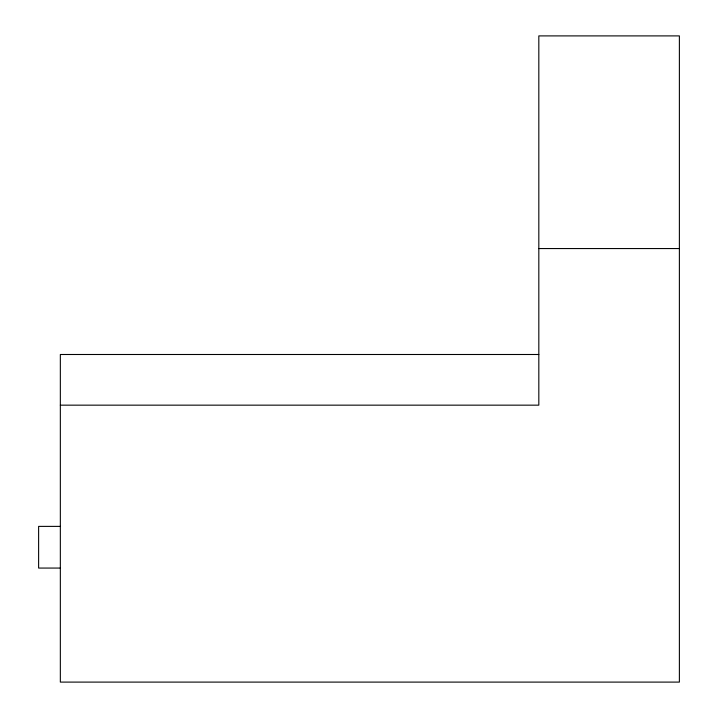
<?xml version="1.0" encoding="UTF-8"?>
<svg xmlns="http://www.w3.org/2000/svg" width="718" height="718" viewBox="0 0 718 718"><rect width="100%" height="100%" fill="white"/><g stroke="black" fill="none" stroke-linecap="round" stroke-linejoin="round"><path stroke-width="1.08" d="M538.823 248.554L679.381 248.554M538.823 354.495L60.339 354.495L60.339 682.1L679.381 682.1L679.381 35.9L538.823 35.9L538.823 405.158L60.339 405.158M60.339 526.384L38.619 526.384L38.619 568.064L60.339 568.064"/></g></svg>
